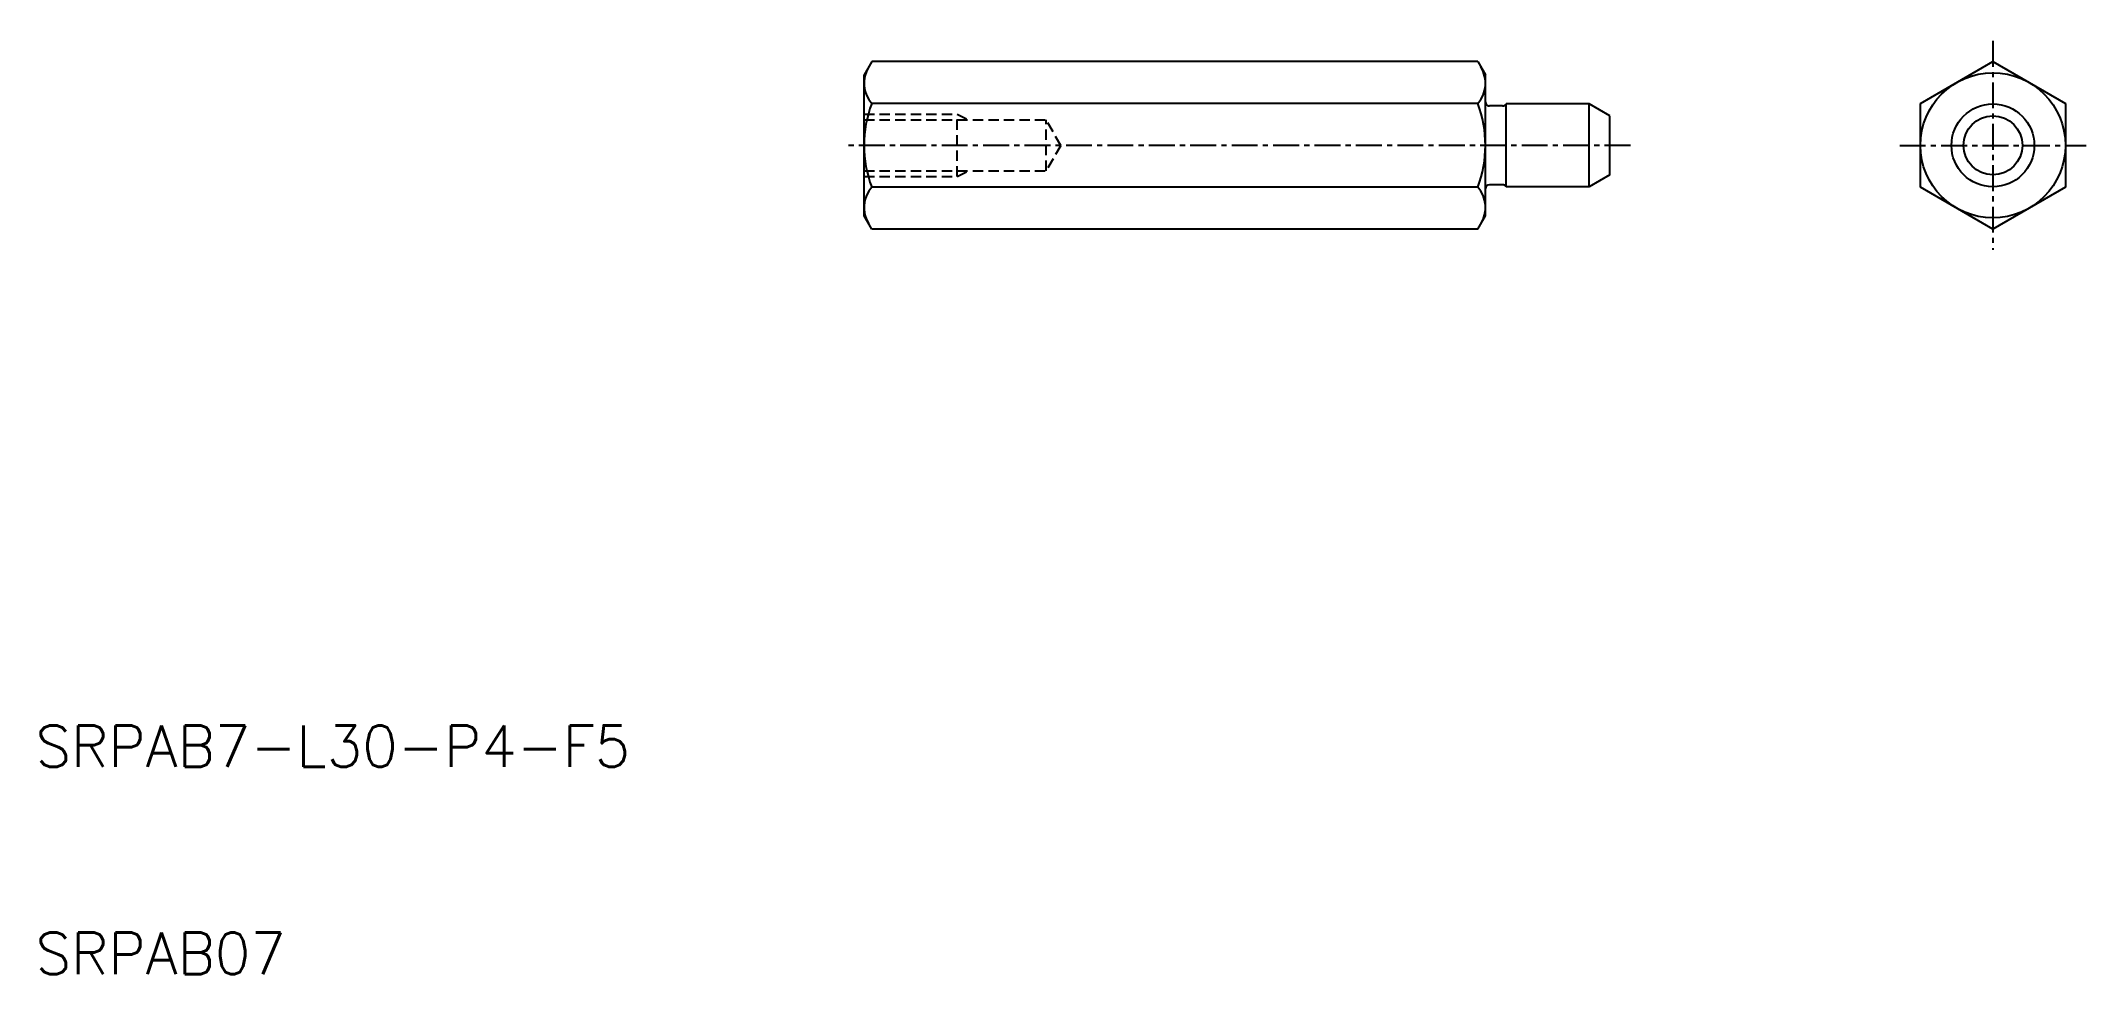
# Model space of a CAD drawing. Extents: x 10.3 to 109, y 10 to 55.
import ezdxf

# ---------------------------------------------------------------- set-up
doc = ezdxf.new("R2010")
doc.units = 0
doc.linetypes.add('CENTER', pattern=[2, 1.25, -0.25, 0.25, -0.25])
doc.linetypes.add('DASHED', pattern=[0.75, 0.5, -0.25])
doc.layers.get('0').update_dxf_attribs({"linetype": 'CONTINUOUS'})
doc.layers.add('CENTER', color=1, linetype='CENTER')
doc.styles.get("Standard").update_dxf_attribs({"font": 'txt.shx'})

msp = doc.modelspace()

# ---------------------------------------------------------------- linework, layer by layer
at = {"color": 7, "linetype": 'CONTINUOUS'}
for p, q in [((50.367, 54.041), (50, 53.406)), ((50, 46.594), (50, 53.406)), ((79.633, 54.041), (50.367, 54.041)), ((79.633, 54.041), (80, 53.406)), ((80, 46.594), (80, 53.406)), ((101, 52.021), (104.5, 54.041)), ((104.5, 54.041), (108, 52.021)), ((79.633, 52.021), (50.367, 52.021)), ((62.5, 52.021), (62.5, 52.021)), ((71.066, 52.021), (71.066, 52.021)), ((80.827, 51.9), (80.2, 51.9)), ((85, 52), (81, 52)), ((81, 48), (81, 52)), ((85, 48), (85, 52)), ((86, 51.423), (85, 52)), ((86, 48.577), (86, 51.423)), ((101, 47.979), (101, 52.021)), ((108, 52.021), (108, 47.979)), ((86, 48.577), (85, 48)), ((79.633, 47.979), (50.367, 47.979)), ((80.827, 48.1), (80.2, 48.1)), ((85, 48), (81, 48)), ((104.5, 45.959), (101, 47.979)), ((108, 47.979), (104.5, 45.959)), ((50.367, 45.959), (50, 46.594)), ((79.633, 45.959), (80, 46.594)), ((79.633, 45.959), (50.367, 45.959))]:
    msp.add_line(p, q, dxfattribs=at)
at = {"color": 3, "linetype": 'DASHED'}
for p, q in [((50, 51.5), (54.5, 51.5)), ((54.5, 51.5), (55.041, 51.229)), ((54.5, 48.5), (54.5, 51.5)), ((50, 51.229), (58.79, 51.229)), ((58.79, 48.77), (58.79, 51.23)), ((59.5, 50), (58.79, 51.229)), ((59.5, 50), (58.79, 48.77)), ((50, 48.77), (58.79, 48.77)), ((50, 48.5), (54.5, 48.5)), ((54.5, 48.5), (55.041, 48.77))]:
    msp.add_line(p, q, dxfattribs=at)
at = {"color": 7, "linetype": 'CONTINUOUS'}
for radius in [3.5, 2, 1.423]:
    msp.add_circle((104.5, 50), radius, dxfattribs=at)
for centre, radius, start, end in [((51.492, 53.001), 1.492, 148.1499, 221.07526), ((78.508, 53.001), 1.492, 318.92474, 31.8501), ((55.747, 50), 5.747, 159.41217, 200.58783), ((74.253, 50), 5.747, 339.41217, 20.58783), ((80.2, 52.1), 0.2, 180, 270), ((80.827, 52.1), 0.2, 270, 330), ((51.492, 46.999), 1.492, 138.92474, 211.8501), ((78.508, 46.999), 1.492, 328.1499, 41.07526), ((80.2, 47.9), 0.2, 90, 180), ((80.827, 47.9), 0.2, 30, 90)]:
    msp.add_arc(centre, radius, start, end, dxfattribs=at)
at = {"layer": 'CENTER', "color": 1, "linetype": 'CENTER'}
for p, q in [((104.5, 55.041), (104.5, 44.959)), ((87, 50), (49, 50)), ((100, 50), (109, 50))]:
    msp.add_line(p, q, dxfattribs=at)

# ---------------------------------------------------------------- texts
at = {"color": 7, "linetype": 'CONTINUOUS'}
for s, p in [('SRPAB7-L30-P4-F5', (10, 20)), ('SRPAB07', (10, 10))]:
    msp.add_text(s, height=2, dxfattribs=at).set_placement(p)

doc.saveas('drawing.dxf')
